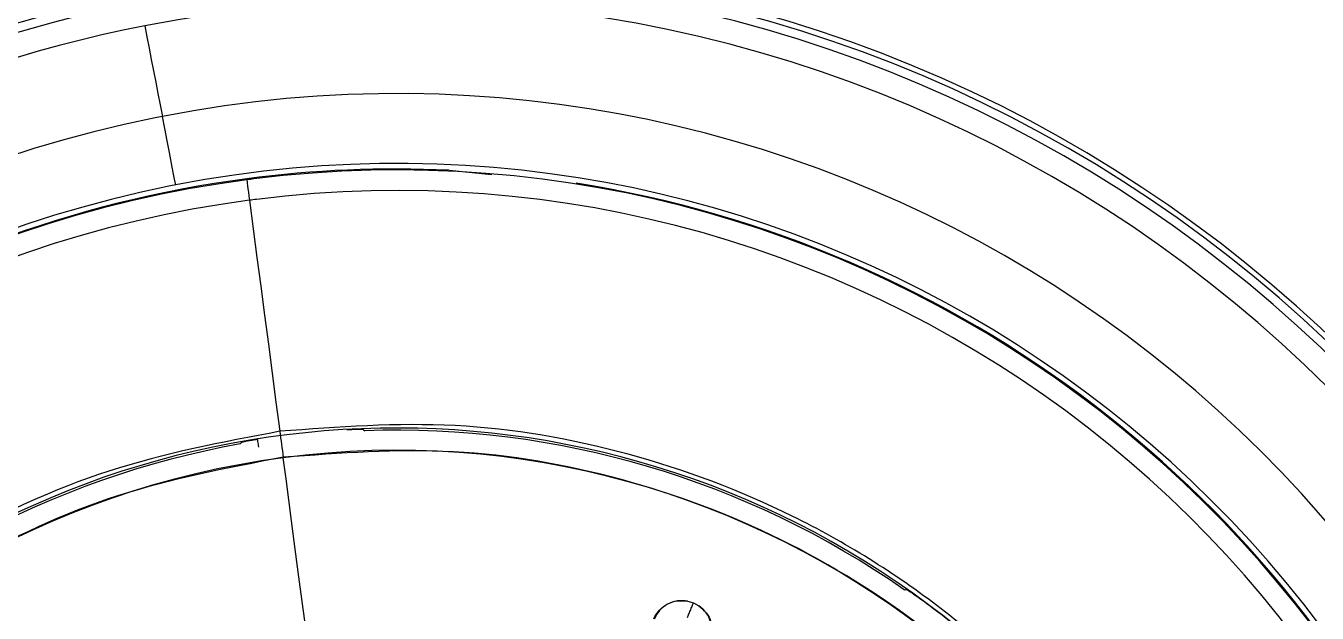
# Model space of a CAD drawing. Extents: x 832 to 912, y 781 to 934.
# Drawn here: x 840.846 to 841.799, y 856.649 to 857.083 of the extents above; entities that cross this region are included whole.
import ezdxf

# ---------------------------------------------------------------- set-up
doc = ezdxf.new("R2010")
doc.units = 0
doc.header["$MEASUREMENT"] = 0
doc.layers.add('1', color=4, linetype='Continuous')

# ---------------------------------------------------------------- blocks, each defined once
blk = doc.blocks.new('2026 SOVEREIGN HL')
at = {"layer": '1', "color": 3, "linetype": 'Continuous', "lineweight": 25}
for p, q in [((9.27969, 59.87507), (9.27979, 59.8743)), ((9.42904, 59.88148), (9.46077, 59.87825)), ((9.60514, 59.56337), (9.60948, 59.56205)), ((9.60948, 59.56205), (9.6135, 59.5599))]:
    blk.add_line(p, q, dxfattribs=at)
at = {"layer": '1', "color": 3, "linetype": 'Continuous', "lineweight": 25, "flags": 128}
for points in [[(9.20447, 59.98794), (9.20607, 59.97971), (9.20768, 59.97144), (9.20929, 59.96314), (9.21091, 59.9548), (9.21254, 59.94643), (9.21418, 59.93804), (9.21582, 59.92961), (9.21746, 59.92115)], [(9.22731, 59.87053), (9.2271, 59.8716), (9.22649, 59.87474), (9.22551, 59.87979), (9.22421, 59.88647), (9.22267, 59.8944), (9.22096, 59.90315), (9.2192, 59.91223), (9.21746, 59.92115)], [(9.27979, 59.8743), (9.27983, 59.87397), (9.27994, 59.87313), (9.28012, 59.87178), (9.28036, 59.86997), (9.28065, 59.86774), (9.28099, 59.86516), (9.28136, 59.86229), (9.28177, 59.85922)], [(9.28177, 59.85922), (9.28453, 59.8382), (9.2873, 59.81707), (9.29009, 59.79585), (9.29289, 59.77454), (9.29569, 59.75316), (9.29851, 59.73172), (9.30132, 59.71024), (9.30415, 59.68874)], [(9.28866, 59.67713), (9.28849, 59.67826), (9.28831, 59.67934), (9.28815, 59.68034), (9.28802, 59.68122), (9.2879, 59.68195), (9.28782, 59.68249), (9.28776, 59.68284), (9.28774, 59.68297)], [(9.30414, 59.68873), (9.30446, 59.68633), (9.30477, 59.68393), (9.30509, 59.68154), (9.3054, 59.67914), (9.30572, 59.67674), (9.30603, 59.67434), (9.30635, 59.67194), (9.30666, 59.66954)], [(9.36551, 59.69033), (9.36626, 59.68968), (9.36684, 59.68918)], [(9.27493, 59.6794), (9.27552, 59.68018), (9.27599, 59.6808)], [(9.32251, 59.54889), (9.32064, 59.56307), (9.31874, 59.57759), (9.31679, 59.5924), (9.31482, 59.60746), (9.31281, 59.62271), (9.31079, 59.63812), (9.30875, 59.65364), (9.30671, 59.66922)], [(9.76511, 59.57178), (9.76609, 59.57191), (9.76686, 59.57202)]]:
    blk.add_lwpolyline(points, dxfattribs=at)
at = {"layer": '1', "color": 3, "linetype": 'Continuous', "lineweight": 25}
for radius, start, end in [(0.99998, 97.47859, 277.47859), (0.99604, 11.01135, 101.01135), (0.99998, 277.47859, 97.47859), (0.98947, 281.01135, 101.01135), (0.99604, 101.01135, 191.01135), (0.98947, 101.01135, 281.01135), (0.97195, 281.01135, 101.01135), (0.97195, 101.01135, 281.01135), (0.90391, 281.35502, 101.01135), (0.90391, 101.01135, 101.35502), (0.90391, 101.35502, 281.01135), (0.85234, 281.35501, 101.01135), (0.8484, 87.37056, 97.47859), (0.8484, 97.47859, 200.98674), (0.84763, 97.47859, 277.12379), (0.84763, 97.12379, 97.47859), (0.84763, 277.47859, 97.12379), (0.85234, 101.35501, 281.01135), (0.85234, 101.01135, 101.35501), (0.83242, 277.47859, 97.12378), (0.8484, 327.37056, 80.98674), (0.83242, 97.47859, 277.12378), (0.83243, 97.12378, 97.47859), (0.65726, 49.48764, 127.79333), (0.65571, 55.11736, 92.03361), (0.65571, 100.11736, 137.03361), (0.64079, 7.47859, 97.47859), (0.64079, 97.47859, 187.47859), (0.65711, 49.48934, 53.96253)]:
    blk.add_arc((9.39011, 59.03388), radius, start, end, dxfattribs=at)
for points, knots in [([(7.83516, 59.0284), (7.83538, 59.04761), (7.83593, 59.09549), (7.84146, 59.17634), (7.85258, 59.26481), (7.8679, 59.3471), (7.88229, 59.40792), (7.89481, 59.45392), (7.90554, 59.48998), (7.91772, 59.52752), (7.93148, 59.56648), (7.95078, 59.61674), (7.97427, 59.67151), (7.99968, 59.72428), (8.01692, 59.75731), (8.02674, 59.77539), (8.04345, 59.80561), (8.07847, 59.86464), (8.13665, 59.94979), (8.20164, 60.03137), (8.2557, 60.09105), (8.29712, 60.13316), (8.33149, 60.16611), (8.36945, 60.20028), (8.41415, 60.23786), (8.46166, 60.27466), (8.50737, 60.3072), (8.54283, 60.33077), (8.5792, 60.35374), (8.62872, 60.38305), (8.70025, 60.42101), (8.7814, 60.45801), (8.85948, 60.48827), (8.91886, 60.50802), (8.96469, 60.52159), (9.00107, 60.53143), (9.03941, 60.54079), (9.07972, 60.54955), (9.1337, 60.55976), (9.19417, 60.56873), (9.2536, 60.57481), (9.29027, 60.57739), (9.30839, 60.57837), (9.31441, 60.57866), (9.34393, 60.58004), (9.41056, 60.58126), (9.51442, 60.57651), (9.61783, 60.56407), (9.69419, 60.54994), (9.74493, 60.53856), (9.78137, 60.52949), (9.81942, 60.51901), (9.85901, 60.50699), (9.90832, 60.49056), (9.96178, 60.47053), (10.01398, 60.44844), (10.05222, 60.43086), (10.07302, 60.4206), (10.08124, 60.41655)], [0, 0, 0, 0, 0.018254, 0.045505, 0.076959, 0.102938, 0.125005, 0.136333, 0.148247, 0.160748, 0.173835, 0.18751, 0.211902, 0.23045, 0.243151, 0.247309, 0.250004, 0.275964, 0.312497, 0.347924, 0.374993, 0.388976, 0.404055, 0.42023, 0.437502, 0.45955, 0.477317, 0.490805, 0.50001, 0.518199, 0.54547, 0.576932, 0.602893, 0.625008, 0.63638, 0.648316, 0.660817, 0.673881, 0.687511, 0.713025, 0.731945, 0.744269, 0.747958, 0.749184, 0.749998, 0.776046, 0.812472, 0.848712, 0.874939, 0.886229, 0.898124, 0.910624, 0.923729, 0.937441, 0.960009, 0.977962, 0.991294, 1, 1, 1, 1]), ([(9.47608, 58.37902), (9.51862, 58.38708), (9.6037, 58.40321), (9.72222, 58.45838), (9.82823, 58.53386), (9.91733, 58.62904), (9.98619, 58.73965), (10.03213, 58.86159), (10.05341, 58.99015), (10.04919, 59.1204), (10.01965, 59.24732), (9.96591, 59.36603), (9.89005, 59.47199), (9.79498, 59.56108), (9.68433, 59.63003), (9.56244, 59.67559), (9.43369, 59.6983), (9.34733, 59.69193), (9.30415, 59.68874)], [0, 0, 0, 0, 0.062499, 0.1249993, 0.1874993, 0.2500001, 0.3124997, 0.3749993, 0.4374997, 0.4999996, 0.5624997, 0.6249994, 0.6874998, 0.7499997, 0.8124996, 0.8749998, 0.9374996, 1, 1, 1, 1]), ([(9.30415, 59.68874), (9.26161, 59.68067), (9.17653, 59.66455), (9.058, 59.60938), (8.952, 59.5339), (8.8629, 59.43872), (8.79404, 59.32811), (8.74809, 59.20616), (8.72682, 59.0776), (8.73103, 58.94736), (8.76057, 58.82044), (8.81431, 58.70173), (8.89018, 58.59577), (8.98525, 58.50668), (9.0959, 58.43773), (9.21779, 58.39216), (9.34654, 58.36945), (9.4329, 58.37583), (9.47608, 58.37902)], [0, 0, 0, 0, 0.0624992, 0.1249994, 0.1874991, 0.2499998, 0.3124994, 0.3749996, 0.4374995, 0.4999993, 0.5624995, 0.6249997, 0.6875001, 0.7499996, 0.8124995, 0.8749999, 0.9374996, 1, 1, 1, 1]), ([(9.27809, 59.68127), (9.27874, 59.6814), (9.28015, 59.68169), (9.28372, 59.68232), (9.28641, 59.68275), (9.28774, 59.68297)], [0, 0, 0, 0, 0.302153, 0.656201, 1, 1, 1, 1]), ([(9.35356, 59.68997), (9.35522, 59.69006), (9.35862, 59.69023), (9.36209, 59.69034), (9.36317, 59.69035), (9.3634, 59.69035)], [0, 0, 0, 0, 0.428618, 0.875179, 1, 1, 1, 1]), ([(9.3634, 59.69035), (9.36391, 59.69036), (9.36518, 59.69038), (9.36539, 59.69035), (9.36551, 59.69033)], [0, 0, 0, 0, 0.403151, 1, 1, 1, 1]), ([(9.27599, 59.6808), (9.27612, 59.68085), (9.27629, 59.68092), (9.27773, 59.6812), (9.27809, 59.68127)], [0, 0, 0, 0, 0.748605, 1, 1, 1, 1]), ([(10.02577, 59.11732), (10.01795, 59.15862), (10.00229, 59.2412), (9.94874, 59.35626), (9.87547, 59.45916), (9.78309, 59.54562), (9.67571, 59.61256), (9.55738, 59.65678), (9.43241, 59.67883), (9.34858, 59.67264), (9.30666, 59.66954)], [0, 0, 0, 0, 0.125001, 0.250001, 0.375001, 0.499999, 0.624999, 0.75, 0.875001, 1, 1, 1, 1]), ([(9.30666, 59.66954), (9.26537, 59.66171), (9.18278, 59.64606), (9.06773, 59.5925), (8.96483, 59.51924), (8.87837, 59.42685), (8.81143, 59.31947), (8.76721, 59.20115), (8.74516, 59.07618), (8.75136, 58.99235), (8.75445, 58.95043)], [0, 0, 0, 0, 0.125, 0.2500002, 0.3749996, 0.4999998, 0.625, 0.7499996, 0.8749993, 1, 1, 1, 1]), ([(9.76686, 59.57202), (9.76693, 59.57199), (9.76708, 59.57192), (9.76769, 59.57154), (9.76838, 59.57107), (9.76859, 59.57093)], [0, 0, 0, 0, 0.379854, 0.813578, 1, 1, 1, 1]), ([(9.76859, 59.57093), (9.7689, 59.57073), (9.76965, 59.57023), (9.77147, 59.56897), (9.77389, 59.56728), (9.77573, 59.56594), (9.7767, 59.56524)], [0, 0, 0, 0, 0.173959, 0.422239, 0.697285, 1, 1, 1, 1]), ([(9.58013, 59.55028), (9.58138, 59.55254), (9.58387, 59.557), (9.59022, 59.56163), (9.59758, 59.56414), (9.60265, 59.56362), (9.60514, 59.56337)], [0, 0, 0, 0, 0.259557, 0.513549, 0.760834, 1, 1, 1, 1]), ([(9.60515, 59.56338), (9.60261, 59.56362), (9.59755, 59.5641), (9.59025, 59.56152), (9.58406, 59.55687), (9.58166, 59.55239), (9.58045, 59.55015)], [0, 0, 0, 0, 0.250033, 0.500054, 0.750057, 1, 1, 1, 1]), ([(9.60505, 59.55136), (9.60541, 59.55224), (9.60629, 59.55436), (9.6074, 59.55702), (9.60828, 59.55915), (9.60889, 59.56062), (9.60934, 59.5617), (9.60943, 59.56193), (9.60948, 59.56204)], [0, 0, 0, 0, 0.164209, 0.392043, 0.52974, 0.68006, 0.838664, 1, 1, 1, 1]), ([(9.6135, 59.5599), (9.61547, 59.55828), (9.61942, 59.55503), (9.6228, 59.54806), (9.62399, 59.54035), (9.6226, 59.53546), (9.62189, 59.53296)], [0, 0, 0, 0, 0.2432199, 0.4882698, 0.7391128, 1, 1, 1, 1]), ([(9.62157, 59.5331), (9.62231, 59.53553), (9.62378, 59.54039), (9.62269, 59.54805), (9.61937, 59.55504), (9.61546, 59.55828), (9.61351, 59.55991)], [0, 0, 0, 0, 0.249953, 0.499977, 0.749984, 1, 1, 1, 1])]:
    blk.add_open_spline(points, degree=3, knots=knots, dxfattribs=at)

msp = doc.modelspace()

# ---------------------------------------------------------------- block references
at = {"layer": '1'}
msp.add_blockref('2026 SOVEREIGN HL', (831.72924, 797.0948), dxfattribs=at)

doc.saveas('drawing.dxf')
